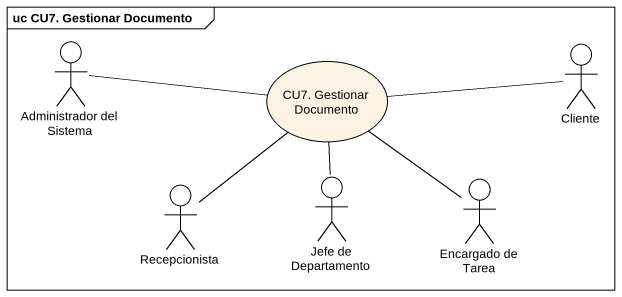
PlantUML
@startuml
mainframe uc CU7. Gestionar Documento
actor "Administrador del Sistema" as Administrador_del_Sistema
usecase "CU7. Gestionar Documento" as CU7_Gestionar_Documento
actor Cliente
actor Recepcionista
actor "Jefe de Departamento" as Jefe_de_Departamento
actor "Encargado de Tarea" as Encargado_de_Tarea
Administrador_del_Sistema -right- CU7_Gestionar_Documento
Cliente -left- CU7_Gestionar_Documento
Recepcionista -up- CU7_Gestionar_Documento
Jefe_de_Departamento -up- CU7_Gestionar_Documento
Encargado_de_Tarea -up- CU7_Gestionar_Documento
@enduml
